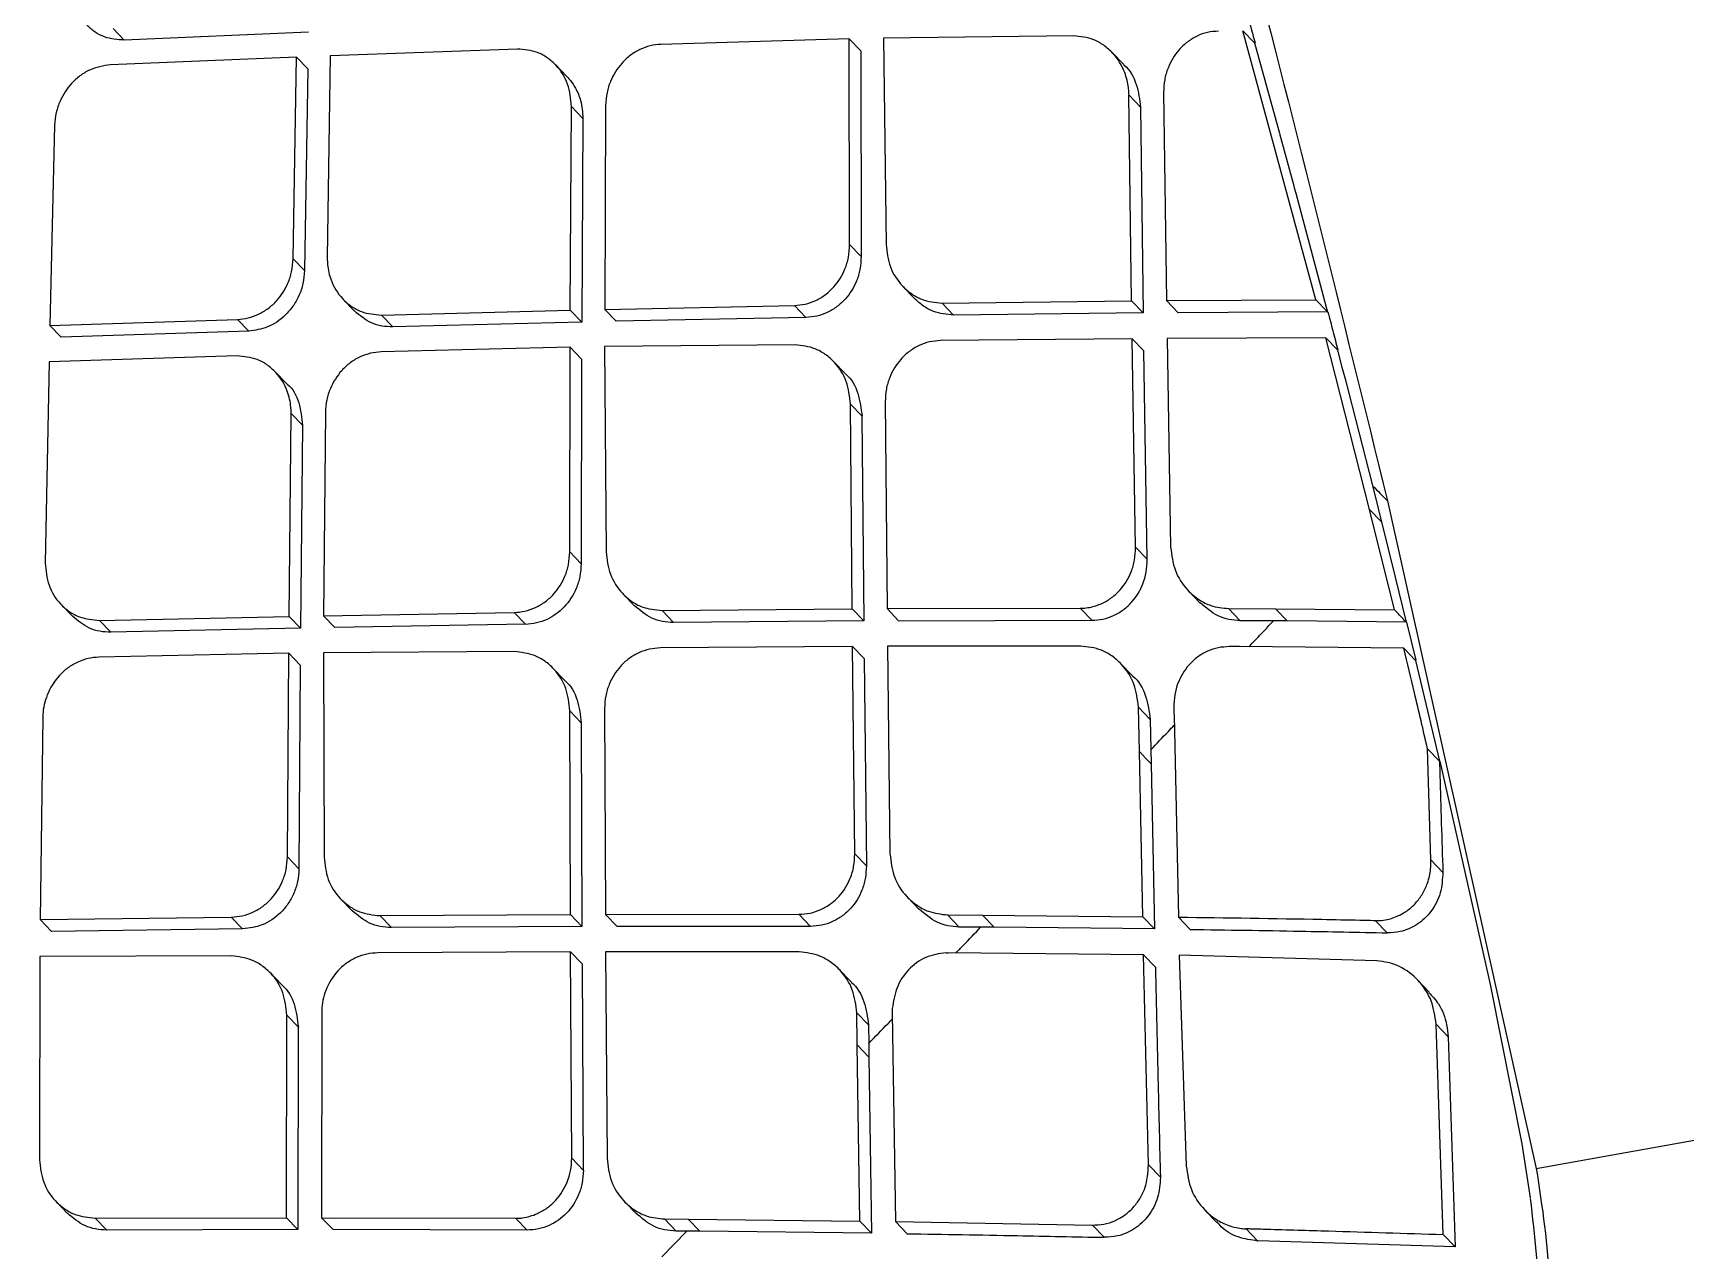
# Model space of a CAD drawing. Extents: x 0 to 84, y -21 to 126.
# Drawn here: x 73.854 to 75.276, y 13.572 to 14.619 of the extents above; entities that cross this region are included whole.
import ezdxf

# ---------------------------------------------------------------- set-up
doc = ezdxf.new("R2010")
doc.units = 0
doc.header["$MEASUREMENT"] = 0
doc.layers.add('1', color=4, linetype='Continuous')

# ---------------------------------------------------------------- blocks, each defined once
blk = doc.blocks.new('PRODIGY')
at = {"layer": '1', "color": 3, "linetype": 'Continuous', "lineweight": 25}
for p, q in [((73.9229, 14.6235), (73.9326, 14.6134)), ((74.091, 14.6201), (73.9326, 14.6134)), ((74.749, 14.6171), (74.5856, 14.6151)), ((74.8948, 14.6214), (74.9048, 14.6111)), ((74.9574, 14.39), (74.8948, 14.6214)), ((74.2707, 14.6057), (74.1098, 14.5999)), ((74.5561, 14.6144), (74.3942, 14.6097)), ((74.5561, 14.6144), (74.566, 14.6041)), ((74.5565, 14.4376), (74.5561, 14.6144)), ((74.566, 14.6041), (74.5664, 14.4274)), ((74.5856, 14.6151), (74.5878, 14.4377)), ((74.792, 14.5926), (74.782, 14.6029)), ((74.9048, 14.611), (74.9263, 14.5333)), ((74.0807, 14.5987), (73.9206, 14.5922)), ((74.0778, 14.4254), (74.0807, 14.5987)), ((74.0807, 14.5987), (74.0904, 14.5886)), ((74.0904, 14.5886), (74.0876, 14.4153)), ((74.1098, 14.5999), (74.1072, 14.4263)), ((74.3132, 14.5821), (74.3034, 14.5923)), ((74.799, 14.3891), (74.7967, 14.566)), ((74.7968, 14.566), (74.8067, 14.5557)), ((74.8265, 14.5682), (74.829, 14.3893)), ((74.3162, 14.3811), (74.3173, 14.5563)), ((74.3173, 14.5563), (74.3271, 14.5461)), ((74.3271, 14.5461), (74.326, 14.3709)), ((74.3466, 14.5572), (74.3458, 14.3818)), ((74.8067, 14.5557), (74.809, 14.3787)), ((73.8726, 14.5401), (73.8686, 14.3679)), ((74.9263, 14.5332), (74.9385, 14.4881)), ((74.9385, 14.4881), (74.939, 14.4864)), ((74.939, 14.4864), (74.9402, 14.4818)), ((74.9402, 14.4817), (74.9675, 14.3795)), ((74.5565, 14.4376), (74.5664, 14.4274)), ((74.0778, 14.4254), (74.0876, 14.4153)), ((74.1209, 14.3904), (74.1307, 14.3803)), ((74.6023, 14.4015), (74.6123, 14.3912)), ((74.636, 14.3872), (74.799, 14.3891)), ((74.799, 14.3891), (74.809, 14.3787)), ((74.829, 14.3893), (74.9574, 14.39)), ((74.839, 14.3789), (74.829, 14.3893)), ((74.9574, 14.39), (74.9675, 14.3796)), ((74.1538, 14.3769), (74.3162, 14.3811)), ((74.1538, 14.3769), (74.1636, 14.3667)), ((74.3162, 14.3811), (74.326, 14.3709)), ((74.3458, 14.3818), (74.509, 14.3851)), ((74.3458, 14.3818), (74.3556, 14.3716)), ((74.5189, 14.3749), (74.3556, 14.3716)), ((74.5188, 14.3749), (74.509, 14.3851)), ((74.636, 14.3872), (74.6459, 14.3769)), ((74.809, 14.3787), (74.6459, 14.3769)), ((74.9677, 14.3796), (74.839, 14.3789)), ((73.8686, 14.3679), (74.0299, 14.3732)), ((73.8686, 14.3679), (73.8783, 14.3579)), ((74.0397, 14.3631), (73.8783, 14.3579)), ((74.0299, 14.3732), (74.0397, 14.3631)), ((74.326, 14.3709), (74.1636, 14.3667)), ((74.3161, 14.3492), (74.1535, 14.3452)), ((74.3157, 14.1732), (74.3161, 14.3492)), ((74.3161, 14.3492), (74.3259, 14.339)), ((74.5095, 14.3513), (74.3457, 14.3498)), ((74.3457, 14.3498), (74.3471, 14.1732)), ((74.7995, 14.3565), (74.6346, 14.3549)), ((74.7995, 14.3565), (74.8095, 14.3462)), ((74.8024, 14.1772), (74.7995, 14.3565)), ((74.8124, 14.1668), (74.8095, 14.3462)), ((74.966, 14.3573), (74.8295, 14.3568)), ((74.8295, 14.3568), (74.8326, 14.1772)), ((74.966, 14.3573), (74.9761, 14.3469)), ((75.0038, 14.2096), (74.966, 14.3573)), ((74.9761, 14.3467), (74.98, 14.3321)), ((73.8679, 14.3366), (73.8646, 14.1637)), ((74.0295, 14.3417), (73.8679, 14.3366)), ((74.3259, 14.339), (74.3256, 14.163)), ((74.5525, 14.3268), (74.5426, 14.337)), ((74.98, 14.332), (74.9826, 14.322)), ((74.0721, 14.318), (74.0623, 14.3281)), ((74.9826, 14.322), (75.0061, 14.2302)), ((74.0743, 14.1177), (74.0761, 14.2922)), ((74.0761, 14.2922), (74.0859, 14.2821)), ((74.1056, 14.293), (74.104, 14.1183)), ((74.5586, 14.1242), (74.5572, 14.3003)), ((74.5572, 14.3003), (74.5672, 14.29)), ((74.5671, 14.29), (74.5686, 14.1139)), ((74.5871, 14.3024), (74.5887, 14.1244)), ((74.0859, 14.2821), (74.0841, 14.1076)), ((75.0061, 14.2302), (75.0113, 14.2093)), ((75.0038, 14.2096), (75.0139, 14.1991)), ((75.0251, 14.1234), (75.0038, 14.2096)), ((75.0114, 14.2092), (75.0139, 14.1991)), ((75.0191, 14.2172), (75.1471, 13.6429)), ((75.0139, 14.1991), (75.0258, 14.1514)), ((74.8024, 14.1772), (74.8124, 14.1668)), ((74.3157, 14.1732), (74.3256, 14.163)), ((75.0258, 14.1514), (75.0353, 14.1127)), ((74.3615, 14.1371), (74.3714, 14.1268)), ((74.848, 14.1396), (74.858, 14.1292)), ((73.8783, 14.1279), (73.888, 14.1178)), ((74.104, 14.1183), (74.2678, 14.1211)), ((74.104, 14.1183), (74.1138, 14.1081)), ((74.2678, 14.1211), (74.2776, 14.1109)), ((74.3951, 14.1228), (74.5586, 14.1242)), ((74.3951, 14.1228), (74.4051, 14.1125)), ((74.5686, 14.1139), (74.5586, 14.1242)), ((74.5887, 14.1244), (74.7547, 14.1248)), ((74.5887, 14.1244), (74.5986, 14.114)), ((74.7547, 14.1248), (74.7647, 14.1144)), ((74.8824, 14.1245), (74.9228, 14.1242)), ((74.8824, 14.1245), (74.8925, 14.114)), ((74.9228, 14.1243), (75.0251, 14.1234)), ((74.9228, 14.1243), (74.9329, 14.1138)), ((73.9113, 14.1142), (74.0743, 14.1177)), ((73.9113, 14.1142), (73.921, 14.1041)), ((74.0841, 14.1076), (73.921, 14.1041)), ((74.0743, 14.1177), (74.0841, 14.1076)), ((74.2776, 14.1109), (74.1138, 14.1081)), ((74.5686, 14.1139), (74.4051, 14.1125)), ((74.5986, 14.114), (74.7647, 14.1144)), ((74.9211, 14.1138), (74.8925, 14.114)), ((74.9329, 14.1138), (74.9211, 14.1138)), ((75.0356, 14.1128), (74.9329, 14.1138)), ((75.0356, 14.1128), (75.0436, 14.0801)), ((74.5589, 14.0919), (74.3937, 14.0906)), ((74.5589, 14.0919), (74.5689, 14.0815)), ((74.5609, 13.9135), (74.5589, 14.0918)), ((74.7553, 14.0922), (74.589, 14.092)), ((74.589, 14.092), (74.5912, 13.9134)), ((75.0331, 14.0903), (74.8918, 14.0917)), ((75.0331, 14.0903), (75.0432, 14.0798)), ((74.0741, 14.086), (73.9108, 14.0827)), ((74.0729, 13.9108), (74.0741, 14.086)), ((74.0741, 14.086), (74.0839, 14.0758)), ((74.0839, 14.0758), (74.0828, 13.9006)), ((74.2682, 14.0874), (74.1038, 14.0865)), ((74.1038, 14.0865), (74.1044, 13.9107)), ((74.5689, 14.0815), (74.5709, 13.9031)), ((74.7997, 14.0667), (74.7896, 14.0771)), ((75.0432, 14.0799), (75.0638, 13.9931)), ((74.3112, 14.0629), (74.3013, 14.0731)), ((74.3163, 13.8613), (74.3158, 14.0365)), ((74.3158, 14.0365), (74.3257, 14.0262)), ((74.3457, 14.0385), (74.3464, 13.8614)), ((74.8057, 14.0015), (74.8049, 14.0396)), ((74.8049, 14.0396), (74.815, 14.0291)), ((74.8355, 14.0326), (74.8393, 13.859)), ((73.8625, 14.0309), (73.8602, 13.857)), ((74.3257, 14.0262), (74.3262, 13.851)), ((74.815, 14.0291), (74.8155, 14.0031)), ((74.8086, 13.8594), (74.8057, 14.0015)), ((74.8155, 14.0031), (74.8158, 13.991)), ((74.8158, 13.991), (74.8188, 13.8489)), ((75.0565, 13.9082), (75.0536, 14.0037)), ((75.0536, 14.0037), (75.0638, 13.9931)), ((75.0642, 13.9932), (75.1076, 13.7998)), ((74.0729, 13.9108), (74.0828, 13.9006)), ((74.5609, 13.9135), (74.5709, 13.9031)), ((75.0565, 13.9082), (75.0668, 13.8975)), ((74.1187, 13.8747), (74.1286, 13.8645)), ((74.6063, 13.8761), (74.6163, 13.8657)), ((73.8602, 13.857), (74.0246, 13.8591)), ((73.8602, 13.857), (73.87, 13.8468)), ((74.0344, 13.8489), (73.87, 13.8468)), ((74.0344, 13.8489), (74.0246, 13.8591)), ((74.1524, 13.8603), (74.3163, 13.8613)), ((74.1524, 13.8603), (74.1623, 13.8501)), ((74.3262, 13.851), (74.1623, 13.8501)), ((74.3262, 13.851), (74.3163, 13.8613)), ((74.3464, 13.8614), (74.5128, 13.8615)), ((74.3464, 13.8614), (74.3564, 13.8511)), ((74.5228, 13.8511), (74.3564, 13.8511)), ((74.5128, 13.8615), (74.5228, 13.8511)), ((74.6407, 13.8609), (74.6707, 13.8607)), ((74.6407, 13.8609), (74.6508, 13.8505)), ((74.6692, 13.8504), (74.6508, 13.8505)), ((74.6808, 13.8503), (74.6693, 13.8504)), ((74.6707, 13.8607), (74.8087, 13.8594)), ((74.6808, 13.8503), (74.6707, 13.8607)), ((74.8188, 13.8489), (74.6808, 13.8503)), ((74.8086, 13.8594), (74.8188, 13.8489)), ((74.8393, 13.859), (74.8494, 13.8485)), ((75.0188, 13.8455), (75.0085, 13.8561)), ((73.8598, 13.8253), (73.8597, 13.6503)), ((74.0249, 13.8256), (73.8598, 13.8253)), ((74.3164, 13.8291), (74.1508, 13.8283)), ((74.3175, 13.6517), (74.3164, 13.8291)), ((74.3165, 13.8291), (74.3264, 13.8188)), ((74.3466, 13.8292), (74.3478, 13.6516)), ((74.5132, 13.8291), (74.3466, 13.8292)), ((74.6395, 13.8284), (74.6412, 13.8284)), ((74.8094, 13.8266), (74.6412, 13.8284)), ((74.8136, 13.6459), (74.8094, 13.8266)), ((74.8094, 13.8266), (74.8195, 13.8161)), ((74.84, 13.8262), (74.8461, 13.6447)), ((75.01, 13.8213), (74.84, 13.8262)), ((74.0679, 13.801), (74.058, 13.8113)), ((74.3264, 13.8188), (74.3274, 13.6414)), ((74.5575, 13.8036), (74.5475, 13.814)), ((75.0551, 13.7946), (75.0448, 13.8053)), ((75.1077, 13.7995), (75.1347, 13.6639)), ((74.5627, 13.7767), (74.5727, 13.7663)), ((74.5932, 13.7803), (74.5931, 13.7764)), ((74.072, 13.6005), (74.0724, 13.7748)), ((74.0724, 13.7748), (74.0823, 13.7645)), ((74.0822, 13.7645), (74.0819, 13.5902)), ((74.1024, 13.7766), (74.1022, 13.6005)), ((74.5727, 13.7663), (74.5729, 13.7504)), ((74.5931, 13.7764), (74.5959, 13.5972)), ((75.061, 13.7669), (75.0712, 13.7562)), ((75.067, 13.586), (75.061, 13.7669)), ((74.563, 13.7491), (74.5731, 13.7387)), ((74.5653, 13.5976), (74.563, 13.7491)), ((74.5729, 13.7504), (74.5731, 13.7387)), ((75.0712, 13.7562), (75.0773, 13.5753)), ((74.5731, 13.7387), (74.5754, 13.5871)), ((75.1347, 13.6639), (75.1418, 13.6177)), ((74.3175, 13.6517), (74.3274, 13.6414)), ((74.8136, 13.6459), (74.8238, 13.6353)), ((73.8739, 13.6145), (73.8837, 13.6042)), ((74.3628, 13.6145), (74.3728, 13.6041)), ((74.862, 13.6071), (74.8722, 13.5965)), ((73.9076, 13.6), (74.072, 13.6005)), ((73.9076, 13.6), (73.9175, 13.5898)), ((74.0819, 13.5902), (74.072, 13.6005)), ((74.1022, 13.6005), (74.269, 13.6001)), ((74.1022, 13.6005), (74.1122, 13.5902)), ((74.279, 13.5898), (74.269, 13.6001)), ((74.3972, 13.5994), (74.4176, 13.5992)), ((74.3972, 13.5994), (74.4072, 13.589)), ((74.4176, 13.5992), (74.5653, 13.5976)), ((74.4176, 13.5992), (74.4276, 13.5888)), ((74.5653, 13.5976), (74.5754, 13.5872)), ((74.5959, 13.5972), (74.7653, 13.5942)), ((74.5959, 13.5972), (74.606, 13.5867)), ((74.7653, 13.5942), (74.7755, 13.5836)), ((74.0819, 13.5902), (73.9175, 13.5898)), ((74.279, 13.5898), (74.1122, 13.5902)), ((74.3949, 13.5668), (74.4164, 13.5889)), ((74.4164, 13.5889), (74.4072, 13.589)), ((74.4276, 13.5888), (74.4164, 13.5889)), ((74.5754, 13.5872), (74.4276, 13.5888)), ((74.8973, 13.5911), (74.9075, 13.5804)), ((75.0773, 13.5753), (74.9075, 13.5805)), ((75.0773, 13.5753), (75.067, 13.586))]:
    blk.add_line(p, q, dxfattribs=at)
at = {"layer": '1', "color": 3, "linetype": 'Continuous', "lineweight": 25, "flags": 128}
for points in [[(74.8057, 14.0015), (74.8114, 13.9956), (74.8158, 13.991)], [(75.1471, 13.6429), (75.533, 13.712), (75.9189, 13.7811)]]:
    blk.add_lwpolyline(points, dxfattribs=at)
at = {"layer": '1', "color": 3, "linetype": 'Continuous', "lineweight": 25}
for points, knots in [([(74.7157, 18.1807), (74.7805, 18.107), (74.9104, 17.9591), (75.1211, 17.6909), (75.3361, 17.3944), (75.5532, 17.0714), (75.7703, 16.7259), (75.986, 16.3598), (76.1991, 15.9773), (76.4088, 15.5818), (76.6149, 15.1756), (76.8182, 14.7597), (77.0191, 14.3373), (77.1522, 14.0526), (77.2186, 13.9105)], [0, 0, 0, 0, 0.083648, 0.167746, 0.251461, 0.334457, 0.417447, 0.500935, 0.584377, 0.667336, 0.750217, 0.833366, 0.916826, 1, 1, 1, 1]), ([(77.2855, 13.9376), (77.2298, 14.0533), (77.1183, 14.285), (76.9543, 14.619), (76.7991, 14.9289), (76.6581, 15.2041), (76.5324, 15.4442), (76.4219, 15.6507), (76.3268, 15.8252), (76.2425, 15.9774), (76.154, 16.1344), (76.0496, 16.3163), (75.9214, 16.5338), (75.7729, 16.7776), (75.6263, 17.0087), (75.486, 17.2217), (75.3556, 17.4128), (75.2177, 17.607), (75.0743, 17.7996), (74.927, 17.9884), (74.8331, 18.0997), (74.7848, 18.1568)], [0, 0, 0, 0, 0.06884, 0.137784, 0.200411, 0.256659, 0.306646, 0.349726, 0.386885, 0.418139, 0.448211, 0.489804, 0.539349, 0.59651, 0.661202, 0.708613, 0.759588, 0.814339, 0.872956, 0.934751, 1, 1, 1, 1]), ([(74.45, 17.9071), (74.4792, 17.8558), (74.5375, 17.7532), (74.6338, 17.5815), (74.7374, 17.3926), (74.8506, 17.1827), (74.9727, 16.9514), (75.1055, 16.7012), (75.244, 16.4349), (75.4022, 16.1265), (75.5777, 15.7765), (75.7673, 15.3876), (75.9536, 14.9933), (76.1359, 14.595), (76.3142, 14.1943), (76.4292, 13.9257), (76.4867, 13.7915)], [0, 0, 0, 0, 0.0623397, 0.1248176, 0.1873631, 0.2504532, 0.313852, 0.3766375, 0.4394585, 0.5026713, 0.5860166, 0.6688233, 0.7516168, 0.8345425, 0.9173642, 1, 1, 1, 1]), ([(74.4028, 17.8318), (74.4296, 17.7795), (74.4833, 17.6747), (74.5703, 17.499), (74.6677, 17.3067), (74.7762, 17.0939), (74.8968, 16.8609), (75.0298, 16.6109), (75.1703, 16.3472), (75.3324, 16.0443), (75.5136, 15.7032), (75.7104, 15.3257), (75.9045, 14.9438), (76.0943, 14.5581), (76.2794, 14.1698), (76.3973, 13.9086), (76.4563, 13.7781)], [0, 0, 0, 0, 0.062319, 0.124752, 0.187451, 0.250906, 0.314486, 0.37751, 0.44061, 0.503895, 0.587131, 0.669779, 0.75236, 0.835034, 0.917583, 1, 1, 1, 1]), ([(75.9187, 13.7811), (75.8639, 13.9302), (75.7541, 14.2286), (75.5813, 14.6725), (75.4017, 15.112), (75.2185, 15.546), (75.0548, 15.9164), (74.9179, 16.2252), (74.8048, 16.474), (74.6993, 16.7134), (74.5848, 16.9565), (74.4773, 17.2049), (74.366, 17.444), (74.301, 17.5852), (74.2684, 17.6559)], [0, 0, 0, 0, 0.0993046, 0.1988023, 0.2983852, 0.3983175, 0.4984058, 0.5609175, 0.6237893, 0.6873653, 0.7502551, 0.8333894, 0.9165324, 1, 1, 1, 1]), ([(74.2687, 17.6562), (74.2724, 17.6481), (74.2937, 17.603), (74.333, 17.5171), (74.3859, 17.4087), (74.4385, 17.3011), (74.487, 17.1967), (74.5426, 17.0753), (74.6088, 16.9342), (74.6864, 16.7738), (74.7692, 16.5908), (74.8544, 16.4023), (74.9457, 16.1988), (75.0423, 15.9814), (75.1441, 15.7506), (75.247, 15.5143), (75.3485, 15.2755), (75.4506, 15.0299), (75.5421, 14.8063), (75.6201, 14.6112), (75.6875, 14.44), (75.7575, 14.2583), (75.8262, 14.0784), (75.8856, 13.9203), (75.9191, 13.8267), (75.9335, 13.7861)], [0, 0, 0, 0, 0.0097383, 0.0546015, 0.1000331, 0.1320562, 0.1702626, 0.2056373, 0.2487952, 0.3001589, 0.3461508, 0.3974852, 0.4466418, 0.498592, 0.5558794, 0.6112052, 0.6642789, 0.7210908, 0.7793449, 0.8161973, 0.8528832, 0.8945568, 0.9379496, 0.9731379, 1, 1, 1, 1]), ([(74.0106, 17.4651), (74.0331, 17.4028), (74.0782, 17.2776), (74.1549, 17.0621), (74.2364, 16.8305), (74.322, 16.5826), (74.4102, 16.3212), (74.5158, 15.9994), (74.6379, 15.6132), (74.7719, 15.1611), (74.9018, 14.695), (74.9799, 14.3766), (75.0191, 14.2172)], [0, 0, 0, 0, 0.0809769, 0.1627067, 0.2454566, 0.3257703, 0.4077136, 0.4912674, 0.6164638, 0.7433268, 0.871464, 1, 1, 1, 1]), ([(73.8569, 14.6599), (73.8566, 14.6561), (73.8559, 14.6485), (73.8519, 14.6379), (73.8464, 14.6286), (73.8376, 14.6189), (73.825, 14.6103), (73.8141, 14.6086), (73.809, 14.6079)], [0, 0, 0, 0, 0.149602, 0.292097, 0.427542, 0.555995, 0.791206, 1, 1, 1, 1]), ([(74.8932, 14.6543), (74.8952, 14.6471), (74.8992, 14.6327), (74.9032, 14.6184), (74.9052, 14.6112)], [0, 0, 0, 0, 0.500036, 1, 1, 1, 1]), ([(73.9326, 14.6134), (73.9268, 14.6138), (73.9178, 14.6145), (73.9072, 14.62), (73.9027, 14.6242), (73.9004, 14.6263)], [0, 0, 0, 0, 0.480089, 0.739812, 1, 1, 1, 1]), ([(74.7968, 14.566), (74.7967, 14.5668), (74.7967, 14.569), (74.7961, 14.5756), (74.7931, 14.5878), (74.7853, 14.6004), (74.7754, 14.6091), (74.7642, 14.6155), (74.755, 14.6165), (74.749, 14.6171)], [0, 0, 0, 0, 0.02981, 0.081455, 0.249817, 0.499945, 0.63696, 0.765969, 1, 1, 1, 1]), ([(74.8737, 14.6211), (74.8706, 14.6209), (74.8643, 14.6204), (74.8552, 14.6171), (74.8468, 14.612), (74.8375, 14.6033), (74.8308, 14.592), (74.827, 14.5791), (74.8267, 14.5719), (74.8265, 14.5682)], [0, 0, 0, 0, 0.123467, 0.247752, 0.373375, 0.500634, 0.728958, 0.859165, 1, 1, 1, 1]), ([(74.3173, 14.5563), (74.3166, 14.5628), (74.3154, 14.576), (74.3064, 14.59), (74.2968, 14.5984), (74.2858, 14.6044), (74.2766, 14.6052), (74.2707, 14.6057)], [0, 0, 0, 0, 0.24968, 0.49917, 0.634454, 0.763059, 1, 1, 1, 1]), ([(74.3942, 14.6097), (74.3911, 14.6095), (74.3849, 14.6089), (74.376, 14.6056), (74.3676, 14.6005), (74.3583, 14.5919), (74.3514, 14.5807), (74.3473, 14.5681), (74.3469, 14.5609), (74.3466, 14.5572)], [0, 0, 0, 0, 0.122387, 0.246487, 0.37257, 0.500794, 0.727415, 0.858029, 1, 1, 1, 1]), ([(73.9206, 14.5922), (73.9145, 14.5912), (73.9053, 14.5897), (73.8942, 14.5828), (73.8849, 14.5744), (73.8779, 14.5634), (73.8736, 14.5509), (73.8729, 14.5438), (73.8726, 14.5401)], [0, 0, 0, 0, 0.244421, 0.371007, 0.500191, 0.72482, 0.856185, 1, 1, 1, 1]), ([(74.7918, 14.5925), (74.7921, 14.5923), (74.7976, 14.5883), (74.8042, 14.5754), (74.8059, 14.5623), (74.8067, 14.5557)], [0, 0, 0, 0, 0.025906, 0.513216, 1, 1, 1, 1]), ([(74.3132, 14.5821), (74.3134, 14.5819), (74.3145, 14.5809), (74.3171, 14.5776), (74.3215, 14.5712), (74.326, 14.5605), (74.3267, 14.5513), (74.3271, 14.5461)], [0, 0, 0, 0, 0.018889, 0.122294, 0.320473, 0.613207, 1, 1, 1, 1]), ([(74.509, 14.3851), (74.5121, 14.3854), (74.5184, 14.3859), (74.5275, 14.3892), (74.5359, 14.3942), (74.5452, 14.4028), (74.552, 14.414), (74.5559, 14.4267), (74.5563, 14.4339), (74.5565, 14.4376)], [0, 0, 0, 0, 0.124562, 0.249279, 0.37458, 0.500878, 0.727518, 0.858078, 1, 1, 1, 1]), ([(74.5878, 14.4377), (74.5886, 14.4311), (74.5901, 14.4179), (74.5995, 14.4036), (74.6095, 14.395), (74.6207, 14.3887), (74.63, 14.3878), (74.636, 14.3872)], [0, 0, 0, 0, 0.24933, 0.499163, 0.637936, 0.767715, 1, 1, 1, 1]), ([(74.0299, 14.3732), (74.033, 14.3735), (74.0392, 14.3741), (74.0482, 14.3774), (74.0566, 14.3824), (74.0659, 14.3909), (74.0728, 14.4019), (74.077, 14.4145), (74.0776, 14.4216), (74.0778, 14.4254)], [0, 0, 0, 0, 0.123829, 0.24839, 0.373981, 0.500849, 0.725467, 0.856574, 1, 1, 1, 1]), ([(74.1072, 14.4263), (74.1072, 14.4256), (74.1072, 14.4236), (74.1076, 14.417), (74.1103, 14.405), (74.1179, 14.3926), (74.1277, 14.3842), (74.1387, 14.3782), (74.1479, 14.3774), (74.1538, 14.3769)], [0, 0, 0, 0, 0.026857, 0.077666, 0.250593, 0.499458, 0.636577, 0.765778, 1, 1, 1, 1]), ([(74.5664, 14.4274), (74.5662, 14.4236), (74.5658, 14.4164), (74.5619, 14.4037), (74.5551, 14.3925), (74.5458, 14.3839), (74.5374, 14.3789), (74.5283, 14.3756), (74.522, 14.3751), (74.5189, 14.3748)], [0, 0, 0, 0, 0.142197, 0.272981, 0.500031, 0.626375, 0.751545, 0.875927, 1, 1, 1, 1]), ([(74.0876, 14.4153), (74.0873, 14.4115), (74.0867, 14.4041), (74.0831, 14.3936), (74.0779, 14.3844), (74.0693, 14.3744), (74.0565, 14.3655), (74.0451, 14.3639), (74.0397, 14.3631)], [0, 0, 0, 0, 0.144936, 0.283981, 0.417203, 0.54476, 0.782481, 1, 1, 1, 1]), ([(74.6459, 14.3769), (74.64, 14.3775), (74.6308, 14.3784), (74.6197, 14.3844), (74.6148, 14.3889), (74.6123, 14.3912)], [0, 0, 0, 0, 0.467088, 0.730078, 1, 1, 1, 1]), ([(74.1636, 14.3667), (74.1604, 14.3668), (74.154, 14.3671), (74.1423, 14.3706), (74.1353, 14.3765), (74.1307, 14.3804)], [0, 0, 0, 0, 0.260253, 0.516377, 1, 1, 1, 1]), ([(74.9679, 14.3796), (74.9693, 14.3741), (74.9722, 14.3632), (74.975, 14.3523), (74.9764, 14.3469)], [0, 0, 0, 0, 0.500014, 1, 1, 1, 1]), ([(74.5572, 14.3003), (74.5565, 14.3069), (74.555, 14.3202), (74.5458, 14.3345), (74.5359, 14.3432), (74.5248, 14.3496), (74.5155, 14.3506), (74.5095, 14.3513)], [0, 0, 0, 0, 0.2493576, 0.4991541, 0.6371532, 0.7666786, 1, 1, 1, 1]), ([(74.6346, 14.3549), (74.6315, 14.3546), (74.6252, 14.3542), (74.6161, 14.3509), (74.6076, 14.3458), (74.5982, 14.3372), (74.5915, 14.3259), (74.5876, 14.3132), (74.5873, 14.306), (74.5871, 14.3024)], [0, 0, 0, 0, 0.123987, 0.248514, 0.374106, 0.501059, 0.730538, 0.860315, 1, 1, 1, 1]), ([(74.0761, 14.2922), (74.0761, 14.2923), (74.0761, 14.2925), (74.0761, 14.293), (74.0761, 14.2947), (74.0757, 14.3011), (74.073, 14.3133), (74.0653, 14.326), (74.0556, 14.3343), (74.0446, 14.3404), (74.0354, 14.3412), (74.0295, 14.3417)], [0, 0, 0, 0, 0.0021425, 0.0060996, 0.0194377, 0.0676729, 0.2501265, 0.4993951, 0.6354466, 0.764286, 1, 1, 1, 1]), ([(74.1535, 14.3452), (74.1504, 14.3449), (74.1442, 14.3444), (74.1352, 14.3411), (74.1267, 14.3361), (74.1174, 14.3275), (74.1104, 14.3164), (74.1063, 14.3038), (74.1058, 14.2967), (74.1056, 14.293)], [0, 0, 0, 0, 0.123168, 0.247535, 0.373431, 0.501013, 0.729426, 0.859531, 1, 1, 1, 1]), ([(74.072, 14.3179), (74.0722, 14.3178), (74.0775, 14.3141), (74.0838, 14.3015), (74.0852, 14.2886), (74.0859, 14.2821)], [0, 0, 0, 0, 0.01657, 0.508467, 1, 1, 1, 1]), ([(74.5524, 14.3266), (74.5527, 14.3264), (74.5581, 14.3225), (74.5647, 14.3096), (74.5663, 14.2965), (74.5672, 14.29)], [0, 0, 0, 0, 0.024144, 0.512589, 1, 1, 1, 1]), ([(75.0066, 14.2298), (75.0087, 14.2277), (75.0128, 14.2235), (75.017, 14.2193), (75.0191, 14.2172)], [0, 0, 0, 0, 0.500101, 1, 1, 1, 1]), ([(74.7547, 14.1248), (74.7548, 14.1248), (74.7551, 14.1247), (74.7559, 14.1247), (74.7585, 14.1248), (74.7646, 14.1256), (74.7732, 14.1283), (74.7821, 14.1336), (74.7915, 14.1422), (74.7982, 14.1535), (74.802, 14.1663), (74.8022, 14.1735), (74.8024, 14.1772)], [0, 0, 0, 0, 0.003551, 0.00987, 0.031034, 0.107674, 0.251151, 0.375162, 0.501374, 0.730507, 0.860203, 1, 1, 1, 1]), ([(74.8326, 14.1772), (74.8335, 14.1704), (74.8352, 14.1568), (74.8452, 14.1414), (74.8565, 14.132), (74.8684, 14.1258), (74.8772, 14.125), (74.8824, 14.1245)], [0, 0, 0, 0, 0.24979, 0.498546, 0.665356, 0.804471, 1, 1, 1, 1]), ([(73.8646, 14.1637), (73.8652, 14.1571), (73.8664, 14.1441), (73.8754, 14.13), (73.8851, 14.1216), (73.8962, 14.1156), (73.9054, 14.1148), (73.9113, 14.1142)], [0, 0, 0, 0, 0.249685, 0.498782, 0.637145, 0.766863, 1, 1, 1, 1]), ([(74.2678, 14.1211), (74.2709, 14.1213), (74.2773, 14.1218), (74.2864, 14.1251), (74.2949, 14.1301), (74.3042, 14.1386), (74.3111, 14.1497), (74.3151, 14.1624), (74.3155, 14.1695), (74.3157, 14.1732)], [0, 0, 0, 0, 0.125198, 0.250198, 0.375365, 0.501138, 0.729227, 0.859325, 1, 1, 1, 1]), ([(74.3256, 14.163), (74.3253, 14.1593), (74.3249, 14.152), (74.3207, 14.1389), (74.3119, 14.1251), (74.299, 14.1158), (74.2872, 14.1116), (74.2808, 14.1111), (74.2776, 14.1108)], [0, 0, 0, 0, 0.1419216, 0.275239, 0.5157286, 0.7485139, 0.8729155, 1, 1, 1, 1]), ([(74.3471, 14.1732), (74.3478, 14.1666), (74.3493, 14.1534), (74.3587, 14.1391), (74.3687, 14.1305), (74.3799, 14.1243), (74.3892, 14.1234), (74.3951, 14.1227)], [0, 0, 0, 0, 0.249121, 0.49888, 0.638399, 0.768481, 1, 1, 1, 1]), ([(74.7647, 14.1144), (74.768, 14.1146), (74.7744, 14.115), (74.7837, 14.1182), (74.7922, 14.1232), (74.8015, 14.1318), (74.8083, 14.1431), (74.812, 14.1559), (74.8123, 14.163), (74.8124, 14.1668)], [0, 0, 0, 0, 0.126063, 0.251216, 0.376064, 0.501243, 0.7304, 0.860146, 1, 1, 1, 1]), ([(74.4051, 14.1125), (74.4018, 14.1126), (74.3954, 14.113), (74.3834, 14.1168), (74.3762, 14.1229), (74.3715, 14.1269)], [0, 0, 0, 0, 0.256908, 0.511098, 1, 1, 1, 1]), ([(74.8925, 14.114), (74.8892, 14.1142), (74.8826, 14.1147), (74.8703, 14.1188), (74.863, 14.1251), (74.8581, 14.1293)], [0, 0, 0, 0, 0.25659, 0.51163, 1, 1, 1, 1]), ([(75.0353, 14.1128), (75.0334, 14.1148), (75.03, 14.1183), (75.0266, 14.1218), (75.0251, 14.1234)], [0, 0, 0, 0, 0.560031, 1, 1, 1, 1]), ([(73.921, 14.1041), (73.9178, 14.1042), (73.9115, 14.1045), (73.8997, 14.1081), (73.8927, 14.114), (73.8881, 14.1179)], [0, 0, 0, 0, 0.259284, 0.514856, 1, 1, 1, 1]), ([(74.9, 14.0916), (74.9018, 14.0936), (74.9089, 14.101), (74.9159, 14.1084), (74.9211, 14.1138)], [0, 0, 0, 0, 0.264402, 1, 1, 1, 1]), ([(74.3937, 14.0906), (74.3905, 14.0904), (74.3842, 14.0899), (74.375, 14.0867), (74.3665, 14.0817), (74.3571, 14.0731), (74.3502, 14.0619), (74.3463, 14.0492), (74.3459, 14.0421), (74.3457, 14.0385)], [0, 0, 0, 0, 0.124646, 0.249439, 0.374873, 0.501306, 0.731895, 0.861292, 1, 1, 1, 1]), ([(74.8049, 14.0396), (74.8041, 14.0463), (74.8024, 14.0599), (74.7928, 14.0747), (74.7824, 14.0838), (74.7709, 14.0904), (74.7613, 14.0915), (74.7552, 14.0922)], [0, 0, 0, 0, 0.248308, 0.49884, 0.639355, 0.769706, 1, 1, 1, 1]), ([(74.8831, 14.0917), (74.8799, 14.0915), (74.8734, 14.0912), (74.8641, 14.088), (74.8556, 14.083), (74.8461, 14.0744), (74.8394, 14.063), (74.8357, 14.0502), (74.8355, 14.0431), (74.8353, 14.0394)], [0, 0, 0, 0, 0.125511, 0.250496, 0.37562, 0.501395, 0.7326, 0.86176, 1, 1, 1, 1]), ([(74.8918, 14.0917), (74.8902, 14.0917), (74.8873, 14.0917), (74.8844, 14.0917), (74.8831, 14.0917)], [0, 0, 0, 0, 0.559985, 1, 1, 1, 1]), ([(75.0536, 14.0037), (75.0499, 14.0198), (75.0431, 14.0487), (75.0362, 14.0776), (75.0331, 14.0903)], [0, 0, 0, 0, 0.557828, 1, 1, 1, 1]), ([(73.9108, 14.0827), (73.9077, 14.0824), (73.9015, 14.0819), (73.8924, 14.0786), (73.8839, 14.0737), (73.8741, 14.0649), (73.8657, 14.0512), (73.8626, 14.0383), (73.8625, 14.0317), (73.8625, 14.0309)], [0, 0, 0, 0, 0.124116, 0.248934, 0.374706, 0.501589, 0.750753, 0.968838, 1, 1, 1, 1]), ([(74.3158, 14.0365), (74.3151, 14.0431), (74.3137, 14.0563), (74.3045, 14.0707), (74.2946, 14.0794), (74.2834, 14.0857), (74.2741, 14.0867), (74.2682, 14.0874)], [0, 0, 0, 0, 0.249153, 0.498892, 0.637689, 0.767514, 1, 1, 1, 1]), ([(74.3111, 14.0627), (74.3113, 14.0626), (74.3168, 14.0587), (74.3233, 14.0458), (74.3249, 14.0327), (74.3257, 14.0262)], [0, 0, 0, 0, 0.023142, 0.512394, 1, 1, 1, 1]), ([(74.7996, 14.0666), (74.7998, 14.0665), (74.8054, 14.0624), (74.8122, 14.0493), (74.8141, 14.0358), (74.815, 14.0291)], [0, 0, 0, 0, 0.016787, 0.510064, 1, 1, 1, 1]), ([(74.8353, 14.0394), (74.8354, 14.0381), (74.8354, 14.0359), (74.8355, 14.0336), (74.8355, 14.0326)], [0, 0, 0, 0, 0.560024, 1, 1, 1, 1]), ([(74.8156, 14.003), (74.8206, 14.0083), (74.8273, 14.0153), (74.834, 14.0223), (74.8357, 14.0241)], [0, 0, 0, 0, 0.748727, 1, 1, 1, 1]), ([(75.0638, 13.9931), (75.0644, 13.9753), (75.0653, 13.9434), (75.0663, 13.9115), (75.0668, 13.8975)], [0, 0, 0, 0, 0.560004, 1, 1, 1, 1]), ([(74.0246, 13.8591), (74.0278, 13.8593), (74.0341, 13.8598), (74.0434, 13.863), (74.0518, 13.868), (74.0613, 13.8764), (74.0682, 13.8875), (74.0722, 13.9001), (74.0727, 13.9072), (74.0729, 13.9108)], [0, 0, 0, 0, 0.125897, 0.251169, 0.376187, 0.501351, 0.731001, 0.860626, 1, 1, 1, 1]), ([(74.1044, 13.9107), (74.1051, 13.9041), (74.1066, 13.891), (74.1159, 13.8767), (74.126, 13.8681), (74.1372, 13.8619), (74.1465, 13.861), (74.1524, 13.8603)], [0, 0, 0, 0, 0.248945, 0.498673, 0.639148, 0.769576, 1, 1, 1, 1]), ([(74.5128, 13.8615), (74.5161, 13.8617), (74.5225, 13.8621), (74.5318, 13.8653), (74.5403, 13.8702), (74.5498, 13.8787), (74.5566, 13.8899), (74.5604, 13.9027), (74.5607, 13.9098), (74.5609, 13.9135)], [0, 0, 0, 0, 0.126608, 0.251995, 0.376763, 0.50147, 0.73169, 0.861113, 1, 1, 1, 1]), ([(74.5912, 13.9134), (74.592, 13.9067), (74.5936, 13.8932), (74.6034, 13.8781), (74.6142, 13.8689), (74.6259, 13.8626), (74.6351, 13.8616), (74.6407, 13.8609)], [0, 0, 0, 0, 0.249158, 0.498369, 0.652261, 0.787143, 1, 1, 1, 1]), ([(75.0085, 13.8561), (75.011, 13.8561), (75.0175, 13.8561), (75.0268, 13.8591), (75.0362, 13.8643), (75.0436, 13.8709), (75.0496, 13.879), (75.0541, 13.8888), (75.0565, 13.8988), (75.0565, 13.9055), (75.0565, 13.9081)], [0, 0, 0, 0, 0.091979, 0.24825, 0.372155, 0.497586, 0.620145, 0.748644, 0.901126, 1, 1, 1, 1]), ([(74.0828, 13.9006), (74.0825, 13.8969), (74.0821, 13.8897), (74.0787, 13.8795), (74.0736, 13.8703), (74.0652, 13.8603), (74.052, 13.8511), (74.0402, 13.8496), (74.0344, 13.8489)], [0, 0, 0, 0, 0.140293, 0.275804, 0.40676, 0.533374, 0.773545, 1, 1, 1, 1]), ([(74.5709, 13.9031), (74.5707, 13.8994), (74.5704, 13.8923), (74.5666, 13.8795), (74.5598, 13.8683), (74.5503, 13.8598), (74.5418, 13.8549), (74.5325, 13.8517), (74.5261, 13.8513), (74.5228, 13.8511)], [0, 0, 0, 0, 0.139133, 0.268706, 0.499153, 0.623941, 0.74863, 0.873812, 1, 1, 1, 1]), ([(75.0668, 13.8975), (75.0664, 13.8916), (75.0657, 13.8796), (75.0575, 13.8636), (75.0452, 13.8521), (75.0315, 13.8461), (75.0226, 13.8456), (75.0188, 13.8455)], [0, 0, 0, 0, 0.222887, 0.446351, 0.65617, 0.853423, 1, 1, 1, 1]), ([(74.1623, 13.8501), (74.1591, 13.8503), (74.1526, 13.8506), (74.1406, 13.8544), (74.1334, 13.8605), (74.1286, 13.8645)], [0, 0, 0, 0, 0.256299, 0.510066, 1, 1, 1, 1]), ([(74.6508, 13.8505), (74.6475, 13.8508), (74.6409, 13.8512), (74.6286, 13.8553), (74.6213, 13.8616), (74.6164, 13.8658)], [0, 0, 0, 0, 0.256787, 0.512923, 1, 1, 1, 1]), ([(74.648, 13.8283), (74.6501, 13.8305), (74.6572, 13.8378), (74.6643, 13.8452), (74.6692, 13.8504)], [0, 0, 0, 0, 0.296104, 1, 1, 1, 1]), ([(74.8393, 13.859), (74.8804, 13.8585), (74.9324, 13.8578), (74.9884, 13.8566), (75.0036, 13.8564), (75.008, 13.8561), (75.0085, 13.8561)], [0, 0, 0, 0, 0.730232, 0.922648, 0.991435, 1, 1, 1, 1]), ([(74.8494, 13.8485), (74.881, 13.848), (74.9373, 13.8472), (74.9939, 13.846), (75.0188, 13.8455)], [0, 0, 0, 0, 0.56001, 1, 1, 1, 1]), ([(74.0724, 13.7748), (74.0717, 13.7813), (74.0703, 13.7945), (74.0612, 13.8089), (74.0512, 13.8175), (74.04, 13.8239), (74.0308, 13.8249), (74.0249, 13.8256)], [0, 0, 0, 0, 0.24898, 0.498714, 0.638395, 0.768549, 1, 1, 1, 1]), ([(74.1508, 13.8283), (74.1476, 13.8281), (74.1412, 13.8277), (74.132, 13.8245), (74.1235, 13.8196), (74.1136, 13.8108), (74.1053, 13.797), (74.1023, 13.784), (74.1024, 13.7774), (74.1024, 13.7767)], [0, 0, 0, 0, 0.125412, 0.250591, 0.375947, 0.501863, 0.75095, 0.971908, 1, 1, 1, 1]), ([(74.5627, 13.7767), (74.5619, 13.7834), (74.5602, 13.7969), (74.5507, 13.8117), (74.5403, 13.8207), (74.5287, 13.8272), (74.5192, 13.8284), (74.5132, 13.8291)], [0, 0, 0, 0, 0.248157, 0.498565, 0.639655, 0.770272, 1, 1, 1, 1]), ([(74.6395, 13.8284), (74.6335, 13.8275), (74.6215, 13.8257), (74.6064, 13.8144), (74.596, 13.7987), (74.5941, 13.7864), (74.5932, 13.7803)], [0, 0, 0, 0, 0.2506372, 0.501262, 0.7505072, 1, 1, 1, 1]), ([(75.061, 13.7669), (75.06, 13.7738), (75.0585, 13.7853), (75.0515, 13.7974), (75.0429, 13.808), (75.0326, 13.8157), (75.0199, 13.8203), (75.0132, 13.821), (75.01, 13.8213)], [0, 0, 0, 0, 0.250289, 0.417597, 0.502705, 0.752924, 0.880874, 1, 1, 1, 1]), ([(74.8195, 13.8161), (74.8203, 13.7824), (74.8216, 13.7221), (74.8231, 13.6619), (74.8238, 13.6353)], [0, 0, 0, 0, 0.560005, 1, 1, 1, 1]), ([(74.0678, 13.801), (74.068, 13.8008), (74.0731, 13.7965), (74.08, 13.7843), (74.0815, 13.7712), (74.0823, 13.7645)], [0, 0, 0, 0, 0.02198, 0.505922, 1, 1, 1, 1]), ([(74.5575, 13.8036), (74.5576, 13.8035), (74.5629, 13.799), (74.5701, 13.7865), (74.5718, 13.773), (74.5727, 13.7663)], [0, 0, 0, 0, 0.016701, 0.512381, 1, 1, 1, 1]), ([(75.0546, 13.7942), (75.0576, 13.7911), (75.0649, 13.7833), (75.07, 13.7695), (75.0709, 13.7596), (75.0712, 13.7562)], [0, 0, 0, 0, 0.306015, 0.760962, 1, 1, 1, 1]), ([(74.563, 13.7491), (74.563, 13.7543), (74.5628, 13.7635), (74.5627, 13.7726), (74.5627, 13.7767)], [0, 0, 0, 0, 0.559941, 1, 1, 1, 1]), ([(74.5729, 13.7504), (74.5784, 13.7561), (74.5852, 13.7631), (74.592, 13.7701), (74.5932, 13.7714)], [0, 0, 0, 0, 0.816978, 1, 1, 1, 1]), ([(73.8597, 13.6503), (73.8604, 13.6438), (73.8618, 13.6306), (73.8711, 13.6164), (73.8812, 13.6078), (73.8925, 13.6016), (73.9017, 13.6007), (73.9076, 13.6)], [0, 0, 0, 0, 0.248846, 0.498551, 0.640149, 0.770974, 1, 1, 1, 1]), ([(74.269, 13.6001), (74.2693, 13.6001), (74.27, 13.6), (74.2719, 13.6), (74.2781, 13.6006), (74.2868, 13.6031), (74.2966, 13.6087), (74.3061, 13.6172), (74.313, 13.6284), (74.3169, 13.6411), (74.3173, 13.6481), (74.3175, 13.6517)], [0, 0, 0, 0, 0.009801, 0.025552, 0.075741, 0.251612, 0.376033, 0.501999, 0.73313, 0.8621, 1, 1, 1, 1]), ([(74.3478, 13.6516), (74.3486, 13.6449), (74.3502, 13.6314), (74.3601, 13.6161), (74.3714, 13.6067), (74.3834, 13.6007), (74.3921, 13.5999), (74.3972, 13.5994)], [0, 0, 0, 0, 0.249248, 0.498116, 0.667597, 0.80771, 1, 1, 1, 1]), ([(74.3275, 13.6414), (74.3273, 13.6377), (74.3269, 13.6306), (74.3228, 13.6175), (74.314, 13.6037), (74.3008, 13.5944), (74.2888, 13.5904), (74.2823, 13.59), (74.279, 13.5898)], [0, 0, 0, 0, 0.139113, 0.270963, 0.512775, 0.746551, 0.871238, 1, 1, 1, 1]), ([(74.7653, 13.5942), (74.7686, 13.5943), (74.7752, 13.5946), (74.7846, 13.5976), (74.7931, 13.6024), (74.8005, 13.6089), (74.8064, 13.6168), (74.8123, 13.6289), (74.8131, 13.6391), (74.8136, 13.6459)], [0, 0, 0, 0, 0.12722, 0.252191, 0.375617, 0.498242, 0.620187, 0.747604, 1, 1, 1, 1]), ([(74.8238, 13.6353), (74.8234, 13.6294), (74.8226, 13.6176), (74.8143, 13.6018), (74.802, 13.5903), (74.7883, 13.5843), (74.7793, 13.5838), (74.7755, 13.5836)], [0, 0, 0, 0, 0.221495, 0.443514, 0.653051, 0.851268, 1, 1, 1, 1]), ([(74.8461, 13.6447), (74.8471, 13.6378), (74.8491, 13.6241), (74.859, 13.6094), (74.8697, 13.6), (74.88, 13.5942), (74.8892, 13.5917), (74.8955, 13.5909), (74.8971, 13.591), (74.8973, 13.591)], [0, 0, 0, 0, 0.250539, 0.501017, 0.63285, 0.776755, 0.933591, 0.99161, 1, 1, 1, 1]), ([(75.1471, 13.6429), (75.1522, 13.6097), (75.1623, 13.5435), (75.1538, 13.4426), (75.1287, 13.3445), (75.0965, 13.2855), (75.0804, 13.2561)], [0, 0, 0, 0, 0.25002, 0.500031, 0.750026, 1, 1, 1, 1]), ([(75.1419, 13.617), (75.1456, 13.5849), (75.1525, 13.5254), (75.1457, 13.4658), (75.1426, 13.4384)], [0, 0, 0, 0, 0.540344, 1, 1, 1, 1]), ([(73.9175, 13.5898), (73.9142, 13.59), (73.9078, 13.5904), (73.8957, 13.5942), (73.8885, 13.6003), (73.8838, 13.6043)], [0, 0, 0, 0, 0.255817, 0.509882, 1, 1, 1, 1]), ([(74.4072, 13.589), (74.4039, 13.5892), (74.3973, 13.5897), (74.385, 13.5937), (74.3777, 13.6001), (74.3729, 13.6042)], [0, 0, 0, 0, 0.256128, 0.511506, 1, 1, 1, 1]), ([(74.9075, 13.5804), (74.9019, 13.5813), (74.8906, 13.5829), (74.8785, 13.5895), (74.8738, 13.5955), (74.8727, 13.5969)], [0, 0, 0, 0, 0.431562, 0.862057, 1, 1, 1, 1]), ([(74.606, 13.5867), (74.6376, 13.5862), (74.694, 13.5853), (74.7506, 13.5841), (74.7755, 13.5836)], [0, 0, 0, 0, 0.559999, 1, 1, 1, 1]), ([(74.8973, 13.5911), (74.8973, 13.5911), (74.8973, 13.5911), (74.8974, 13.5911), (74.8979, 13.5911), (74.8994, 13.5911), (74.9053, 13.5909), (74.9286, 13.5903), (74.9836, 13.5886), (75.0341, 13.5871), (75.067, 13.586)], [0, 0, 0, 0, 0.000262, 0.000726, 0.002255, 0.007706, 0.028183, 0.107564, 0.420012, 1, 1, 1, 1])]:
    blk.add_open_spline(points, degree=3, knots=knots, dxfattribs=at)

msp = doc.modelspace()

# ---------------------------------------------------------------- block references
at = {"layer": '1'}
msp.add_blockref('PRODIGY', (0, 0), dxfattribs=at)

doc.saveas('drawing.dxf')
